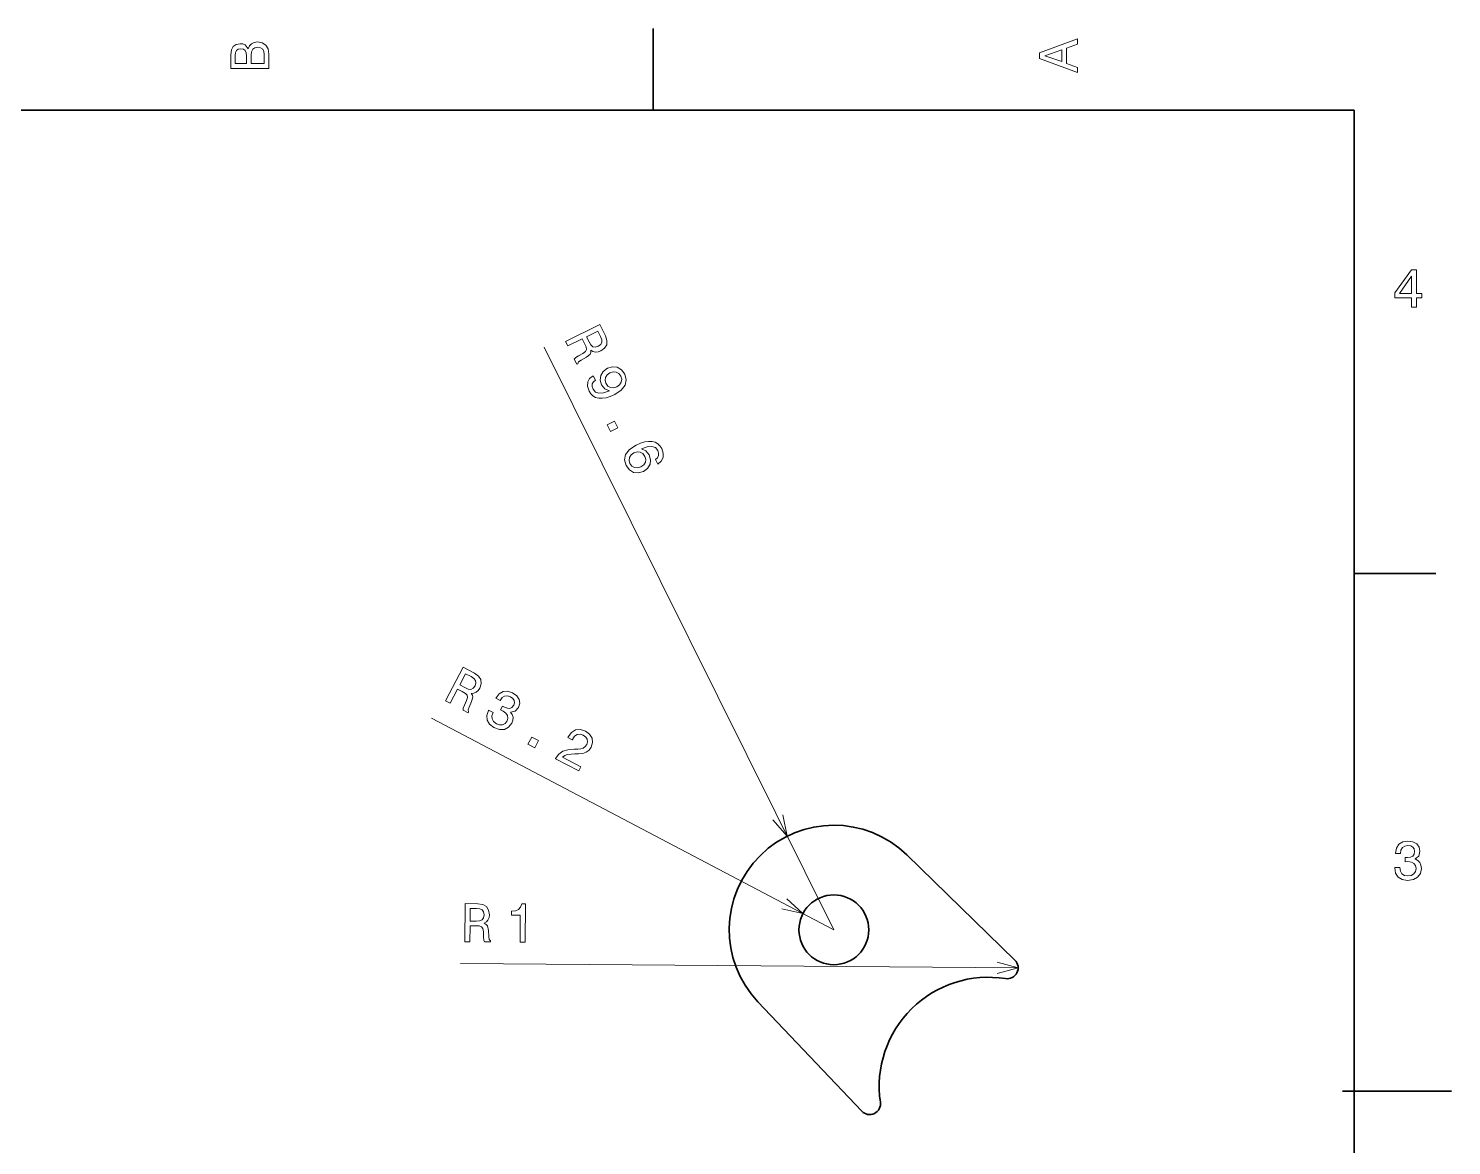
# Model space of a CAD drawing. Extents: x 0 to 296, y 0 to 210.
# Drawn here: x 165.4 to 295.9, y 105 to 207.5 of the extents above; entities that cross this region are included whole.
import ezdxf

# ---------------------------------------------------------------- set-up
doc = ezdxf.new("R2010")
doc.units = 0

msp = doc.modelspace()

# ---------------------------------------------------------------- linework, layer by layer
at = {"color": 7, "lineweight": 35, "ltscale": 0.1875}
for p, q in [((222.699997, 200), (222.699997, 207.5)), ((287, 157.5), (294.5, 157.5))]:
    msp.add_line(p, q, dxfattribs=at)
at = {"color": 7, "lineweight": 35}
for p, q in [((287, 200), (10, 200)), ((287, 10), (287, 200))]:
    msp.add_line(p, q, dxfattribs=at)
at = {"color": 7, "lineweight": 13}
for p, q in [((239.268402, 124.793625), (212.684906, 178.25177)), ((239.268402, 124.793625), (202.361511, 144.208923)), ((256.178192, 121.293106), (205.003616, 121.698433))]:
    msp.add_line(p, q, dxfattribs=at)
at = {"color": 7, "lineweight": 35, "ltscale": 0.345833}
for p, q in [((245.967209, 131.670105), (255.876007, 122.017326)), ((232.303375, 118.186928), (241.823425, 108.150543))]:
    msp.add_line(p, q, dxfattribs=at)
at = {"color": 7, "lineweight": 35, "ltscale": 0.25}
msp.add_line((285.941101, 110), (295.941101, 110), dxfattribs=at)
at = {"color": 7, "lineweight": 13}
for points in [[(261.633209, 203.466858), (261.633209, 203.930847), (260.604401, 204.298996), (260.604401, 205.695969), (261.633209, 206.064133), (261.633209, 206.538193), (258.128174, 205.257217), (258.128174, 204.742798)], [(185.542007, 205.630417), (185.249496, 205.983429), (185.052811, 206.074219), (184.81073, 206.104477), (184.432495, 206.03891), (184.160156, 205.842224), (183.993729, 205.524506), (183.933212, 205.080704), (183.933212, 203.835022), (187.433212, 203.835022), (187.433212, 205.151306), (187.36261, 205.620331), (187.155838, 205.968307), (186.828018, 206.185165), (186.384216, 206.260818), (186.08667, 206.215424), (185.839554, 206.094391), (185.65799, 205.897705)], [(185.385666, 204.984879), (185.385666, 204.298996), (184.351807, 204.298996), (184.351807, 205.025223), (184.382065, 205.297562), (184.472839, 205.489197), (184.629181, 205.605194), (184.86116, 205.645538), (185.093155, 205.600143), (185.254532, 205.479111), (185.355408, 205.272339)], [(187.014618, 205.095825), (187.014618, 204.298996), (185.809296, 204.298996), (185.809296, 205.050446), (185.844589, 205.368164), (185.9505, 205.595108), (186.132065, 205.731277), (186.394302, 205.776657), (186.671692, 205.731277), (186.863327, 205.605194), (186.979324, 205.393372)], [(260.17572, 204.460388), (258.632477, 205), (260.17572, 205.539627)], [(292.277374, 181.916794), (292.731262, 181.916794), (292.731262, 182.784225), (293.23056, 182.784225), (293.23056, 183.187683), (292.731262, 183.187683), (292.731262, 185.341141), (292.272339, 185.341141), (290.739197, 183.228027), (290.739197, 182.784225), (292.277374, 182.784225)], [(291.162842, 183.187683), (292.277374, 184.756134), (292.277374, 183.187683)], [(214.650864, 178.790085), (214.859711, 178.370117), (216.1828, 179.028076), (216.396133, 178.599091), (216.53978, 178.276245), (216.575363, 178.046112), (216.480225, 177.863632), (216.236267, 177.685989), (215.84108, 177.461304), (215.58812, 177.301727), (215.457016, 177.168945), (215.69281, 176.694794), (215.778595, 176.737457), (215.853394, 176.904205), (216.070251, 177.057098), (216.560287, 177.34021), (216.896912, 177.603363), (216.962677, 177.765594), (216.967636, 177.970825), (217.170349, 177.846344), (217.391281, 177.798492), (217.630386, 177.81601), (217.883194, 177.907928), (218.231079, 178.15979), (218.425751, 178.481888), (218.449127, 178.86525), (218.30574, 179.300858), (217.78476, 180.348511)], [(217.863525, 179.227386), (217.973404, 178.938461), (217.984161, 178.70163), (217.886749, 178.501099), (217.658585, 178.33696), (217.374222, 178.251862), (217.155548, 178.295197), (216.970963, 178.462494), (216.806915, 178.735764), (216.566635, 179.218948), (217.609772, 179.737671)], [(217.186478, 175.639221), (216.863419, 175.394104), (216.684525, 175.062927), (216.665619, 174.670532), (216.804504, 174.232697), (216.968597, 173.981979), (217.1689, 173.783066), (217.409943, 173.649475), (217.693954, 173.576675), (218.009689, 173.564713), (218.36615, 173.618073), (218.747574, 173.734512), (219.165222, 173.914032), (219.763763, 174.307434), (220.118835, 174.759979), (220.223663, 175.251434), (220.082733, 175.784027), (219.781387, 176.186142), (219.398468, 176.412521), (218.956512, 176.463104), (218.500626, 176.326508), (218.103043, 176.038696), (217.878937, 175.662537), (217.8284, 175.243134), (217.960526, 174.807556), (218.257401, 174.425735), (218.678741, 174.235367), (218.141571, 174.058365), (217.712982, 174.025467), (217.390717, 174.14119), (217.172516, 174.410065), (217.087357, 174.660599), (217.101379, 174.881592), (217.203278, 175.07309), (217.393066, 175.223785)], [(218.722961, 175.890747), (219.025391, 175.984802), (219.30954, 175.968399), (219.548325, 175.839325), (219.725998, 175.606628), (219.808807, 175.315491), (219.769867, 175.042679), (219.615997, 174.808441), (219.360718, 174.619553), (219.051529, 174.527756), (218.776413, 174.548645), (218.54216, 174.691254), (218.360031, 174.94426), (218.281677, 175.215088), (218.316071, 175.474365), (218.460922, 175.704102)], [(218.457275, 171.135559), (218.767166, 170.512405), (219.440002, 170.846985), (219.130112, 171.470154)], [(223.104126, 167.533478), (223.427231, 167.801163), (223.599365, 168.134583), (223.618271, 168.526978), (223.47937, 168.953552), (223.315262, 169.204269), (223.114944, 169.391907), (222.873901, 169.525497), (222.58989, 169.598297), (222.274155, 169.61026), (221.922195, 169.559143), (221.534027, 169.444977), (221.123138, 169.263184), (220.517838, 168.872055), (220.16275, 168.419495), (220.060181, 167.923523), (220.20787, 167.388672), (220.506973, 166.991074), (220.885376, 166.762451), (221.327332, 166.711868), (221.789978, 166.846191), (222.180801, 167.136276), (222.40715, 167.507935), (222.455444, 167.931839), (222.330078, 168.365143), (222.026443, 168.749237), (221.609604, 168.941849), (222.140015, 169.121124), (222.568619, 169.154022), (222.890884, 169.0383), (223.115845, 168.767151), (223.191986, 168.523407), (223.182495, 168.304657), (223.080582, 168.113159), (222.897537, 167.948914)], [(221.567642, 167.281967), (221.258453, 167.19017), (220.978821, 167.208817), (220.733276, 167.340164), (220.562363, 167.570587), (220.475037, 167.859467), (220.513977, 168.132294), (220.665604, 168.371033), (220.929886, 168.553146), (221.232315, 168.647217), (221.507431, 168.626312), (221.746185, 168.485962), (221.935089, 168.230682), (222.006683, 167.962143), (221.97229, 167.70285), (221.822922, 167.470856)], [(203.640793, 145.795807), (204.055878, 145.577454), (204.743835, 146.885193), (205.167862, 146.66214), (205.473251, 146.48439), (205.636765, 146.318588), (205.666397, 146.11496), (205.572495, 145.82814), (205.383499, 145.414703), (205.271744, 145.137268), (205.243134, 144.952881), (205.711777, 144.706345), (205.756378, 144.791153), (205.719482, 144.970123), (205.805862, 145.221008), (206.037598, 145.737335), (206.156601, 146.147705), (206.11499, 146.317749), (205.998917, 146.487076), (206.236145, 146.504745), (206.443298, 146.595215), (206.626953, 146.749329), (206.778183, 146.971802), (206.912918, 147.379593), (206.882309, 147.7547), (206.676956, 148.079285), (206.305786, 148.348618), (205.270294, 148.893341)], [(205.990158, 148.030273), (206.248337, 147.860275), (206.395645, 147.674515), (206.433975, 147.454895), (206.345001, 147.188293), (206.164185, 146.952896), (205.961502, 146.860077), (205.713928, 146.887741), (205.42099, 147.013336), (204.94342, 147.264587), (205.485809, 148.295609)], [(207.595154, 144.957855), (207.578705, 144.926605), (207.424713, 144.460556), (207.465439, 144.028839), (207.687714, 143.64978), (208.085205, 143.343811), (208.58931, 143.175491), (209.040756, 143.188736), (209.428284, 143.383774), (209.71994, 143.74321), (209.822754, 144.02533), (209.83728, 144.291214), (209.763458, 144.540894), (209.612625, 144.774109), (210.029526, 144.862503), (210.334106, 145.192352), (210.450302, 145.575699), (210.396912, 145.940002), (210.171356, 146.269501), (209.773407, 146.552933), (209.334137, 146.692841), (208.922852, 146.658463), (208.557648, 146.451691), (208.272339, 146.071808), (208.255905, 146.040573), (208.653137, 145.831604), (208.839111, 146.09848), (209.063171, 146.242737), (209.316376, 146.269104), (209.60318, 146.175201), (209.816498, 146.017395), (209.936798, 145.834442), (209.959625, 145.628693), (209.891785, 145.402252), (209.736557, 145.204681), (209.551956, 145.113739), (209.317535, 145.123077), (209.049042, 145.230133), (208.877319, 145.326172), (208.691833, 144.973572), (208.915222, 144.867447), (209.175293, 144.679352), (209.328705, 144.461884), (209.362106, 144.222076), (209.286987, 143.970963), (209.101715, 143.737915), (208.871323, 143.614075), (208.602615, 143.601578), (208.309219, 143.704636), (208.051514, 143.897186), (207.916626, 144.139099), (207.899902, 144.421432), (208.005768, 144.741837)], [(211.206497, 141.815781), (211.822433, 141.49176), (212.172272, 142.156799), (211.556335, 142.48082)], [(213.731842, 140.487305), (215.86084, 139.36731), (216.062759, 139.75116), (214.380096, 140.636353), (214.584167, 140.796814), (214.836426, 140.886353), (215.498566, 140.942627), (215.832336, 140.937988), (216.227875, 140.974945), (216.555054, 141.087769), (216.814087, 141.287704), (217.016037, 141.563263), (217.13739, 141.978104), (217.082581, 142.383026), (216.859833, 142.739548), (216.479965, 143.024857), (216.011581, 143.174393), (215.575409, 143.136017), (215.189529, 142.911621), (214.885666, 142.507324), (214.852783, 142.444839), (215.258957, 142.231171), (215.27774, 142.266876), (215.47757, 142.549255), (215.715485, 142.709015), (215.982544, 142.750885), (216.262772, 142.666138), (216.498169, 142.485321), (216.631378, 142.272781), (216.664795, 142.032974), (216.594376, 141.790787), (216.455124, 141.601913), (216.278748, 141.472458), (216.056091, 141.395844), (215.789261, 141.36525), (215.45079, 141.360947), (214.867813, 141.314331), (214.404877, 141.181763), (214.034042, 140.920959), (213.738876, 140.500687)], [(290.729126, 130.51622), (290.729126, 130.480911), (290.809814, 129.996765), (291.046844, 129.633652), (291.420044, 129.401657), (291.914276, 129.315933), (292.438782, 129.401657), (292.832153, 129.623566), (293.08429, 129.976593), (293.175079, 130.430481), (293.134735, 130.728027), (293.023773, 130.970108), (292.842224, 131.156708), (292.600159, 131.292877), (292.927948, 131.565216), (293.043945, 131.998932), (292.968292, 132.392303), (292.751434, 132.68985), (292.398407, 132.87645), (291.914276, 132.942017), (291.460388, 132.861313), (291.112396, 132.63942), (290.885468, 132.286392), (290.809814, 131.817368), (290.809814, 131.782074), (291.258636, 131.782074), (291.299011, 132.104828), (291.430115, 132.336823), (291.641937, 132.478027), (291.939484, 132.528473), (292.201721, 132.488113), (292.393372, 132.382217), (292.509369, 132.210739), (292.554749, 131.97876), (292.509369, 131.731628), (292.388336, 131.565216), (292.176514, 131.46434), (291.889069, 131.434082), (291.692383, 131.439133), (291.692383, 131.04071), (291.939484, 131.050797), (292.257202, 131.005417), (292.494232, 130.884369), (292.635468, 130.687683), (292.685883, 130.430481), (292.630402, 130.13797), (292.484161, 129.921112), (292.252167, 129.784943), (291.944519, 129.739563), (291.626801, 129.789993), (291.394806, 129.941284), (291.248566, 130.183365), (291.193085, 130.51622)], [(205.412827, 123.695251), (205.881836, 123.691544), (205.893524, 125.169159), (206.37262, 125.165367), (206.725525, 125.147438), (206.946854, 125.075081), (207.066574, 124.9077), (207.114639, 124.609756), (207.136261, 124.155685), (207.164169, 123.857903), (207.223282, 123.680916), (207.752808, 123.67672), (207.753571, 123.772537), (207.638702, 123.914665), (207.600433, 124.177223), (207.569595, 124.742325), (207.487183, 125.161583), (207.372223, 125.293617), (207.191437, 125.390877), (207.394165, 125.515358), (207.536758, 125.690742), (207.629303, 125.911919), (207.661667, 126.178963), (207.594421, 126.603142), (207.395218, 126.922455), (207.063889, 127.116722), (206.610535, 127.185883), (205.440552, 127.195145)], [(206.476013, 126.758255), (206.783417, 126.725563), (206.999496, 126.628021), (207.134262, 126.450439), (207.17746, 126.172714), (207.12471, 125.880615), (206.987152, 125.705185), (206.754456, 125.616249), (206.436539, 125.593544), (205.896927, 125.597824), (205.906158, 126.762772)], [(210.482544, 123.655098), (210.941467, 123.651466), (210.969391, 127.176575), (210.626465, 127.179291), (210.533249, 126.872375), (210.350067, 126.667053), (210.071732, 126.548218), (209.688141, 126.51091), (209.685303, 126.152847), (210.502289, 126.146378)]]:
    msp.add_lwpolyline(points, close=True, dxfattribs=at)
for points in [[(233.670212, 134.888763), (234.993896, 133.389465), (234.597198, 135.349731)], [(234.485657, 126.724747), (236.436371, 126.283455), (234.967651, 127.640976)], [(254.242294, 120.790787), (256.178192, 121.293106), (254.250488, 121.826027)]]:
    msp.add_lwpolyline(points, dxfattribs=at)
at = {"color": 7, "lineweight": 35}
msp.add_circle((239.268402, 124.793625), 3.2, dxfattribs=at)
for centre, radius, start, end in [((239.268402, 124.793625), 9.6, 45.749819, 223.487618), ((255.178207, 121.301025), 1, 260.864271, 45.749819), ((253.431702, 110.440559), 10, 80.864269, 188.373165), ((242.54895, 108.838745), 1, 223.487618, 8.373166)]:
    msp.add_arc(centre, radius, start, end, dxfattribs=at)

doc.saveas('drawing.dxf')
